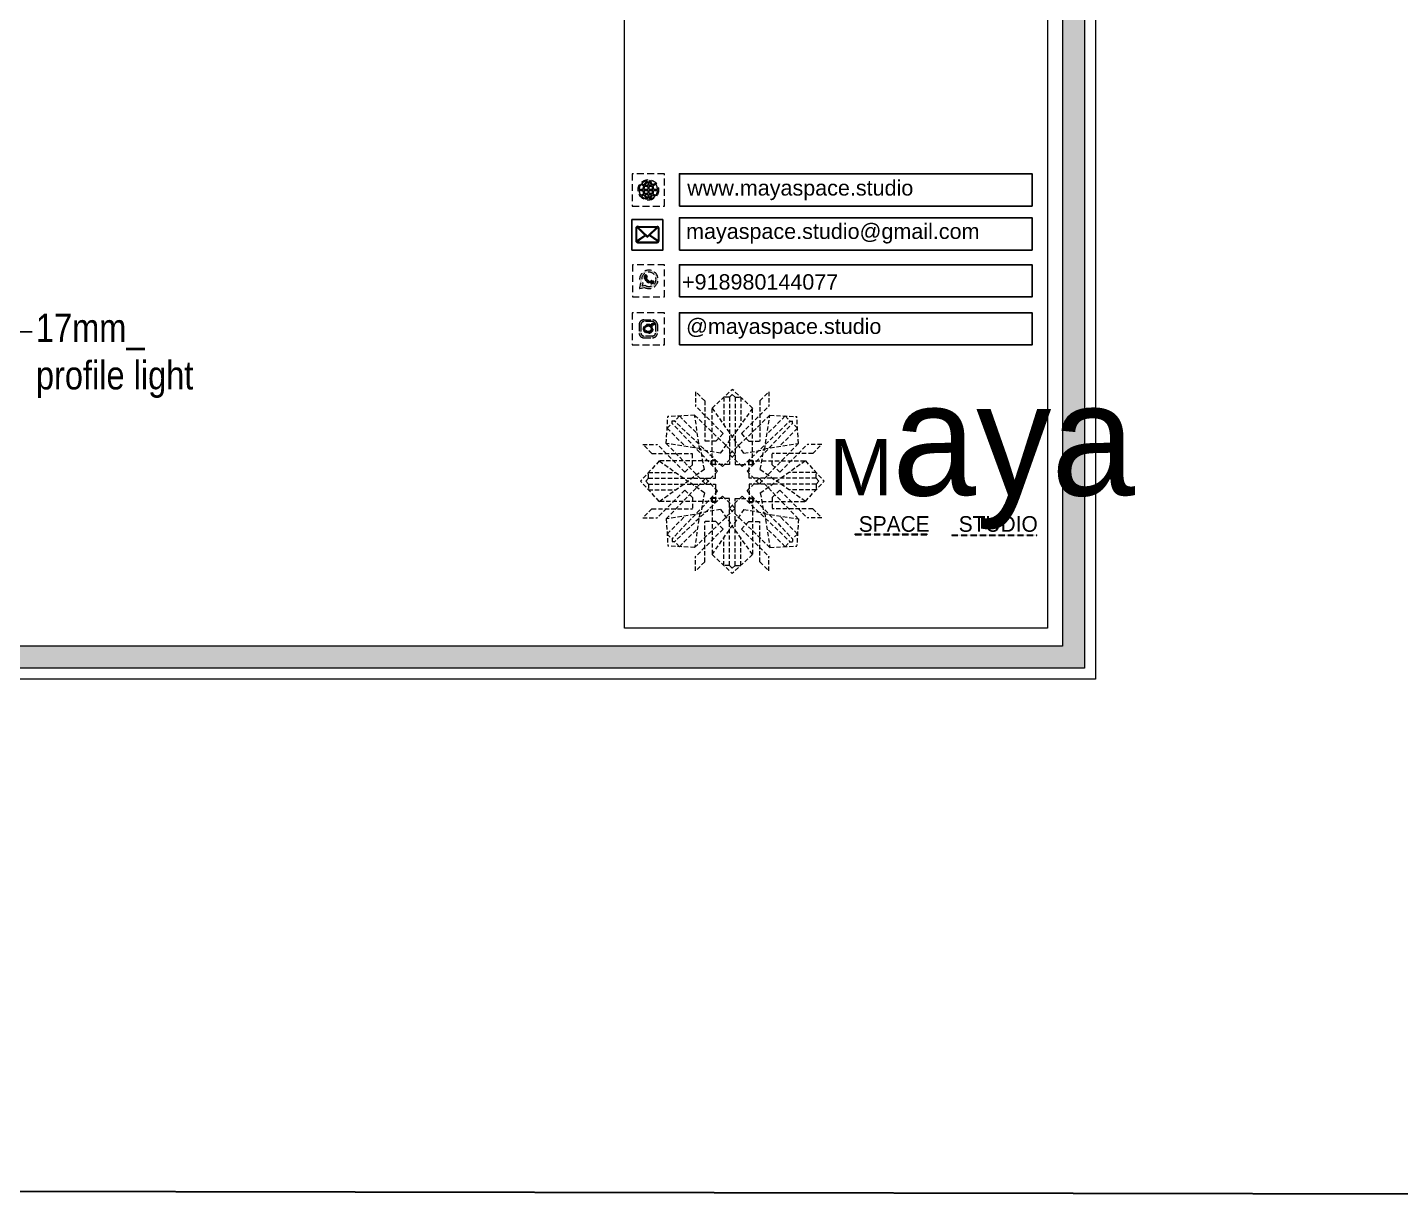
# Model space of a CAD drawing. Header units: millimetres. Extents: x 56222 to 3066687, y -650199 to -121287.
# Drawn here: x 132502.3 to 132647.2, y -184636.8 to -184512.7 of the extents above; entities that cross this region are included whole.
import ezdxf
from ezdxf import colors
from ezdxf.entities.mleader import LeaderData, LeaderLine
from ezdxf.math import Vec2, Vec3

# ---------------------------------------------------------------- set-up
doc = ezdxf.new("R2010")
doc.units = ezdxf.units.MM
doc.header["$MEASUREMENT"] = 0
doc.linetypes.add('DASHEDX2', pattern=[1.5, 1, -0.5])
for name, color, linetype, lineweight in [('Dimension', 10, 'DASHEDX2', 20), ('Text', 7, 'Continuous', 15), ('TILE', 14, 'Continuous', 9)]:
    doc.layers.add(name, color=color, linetype=linetype, lineweight=lineweight)
doc.styles.get("Standard").update_dxf_attribs({"font": 'arial.ttf', "height": 6})
doc.styles.add('style4', font='ARIALN.TTF')

# ---------------------------------------------------------------- blocks, each defined once
blk = doc.blocks.new('FSFSF')
at = {"color": 42, "lineweight": 5, "true_color": 0xe0ac11}
for p, q in [((28600.03, 143.51), (28600.03, 140.16)), ((28602.15, 141.41), (28600.03, 143.51)), ((28602.15, 141.41), (28602.15, 131.95)), ((28603.86, 139.69), (28608.58, 144.08)), ((28607.9, 142.22), (28606.58, 142.22)), ((28606.58, 142.22), (28606.58, 135.84)), ((28607.9, 142.22), (28608.58, 142.85)), ((28607.9, 142.22), (28607.9, 126.58)), ((28613.31, 139.69), (28608.58, 144.08)), ((28609.27, 142.22), (28608.59, 142.85)), ((28609.27, 142.22), (28609.27, 126.58)), ((28609.27, 142.22), (28610.59, 142.22)), ((28610.59, 142.22), (28610.59, 135.84)), ((28615.02, 141.41), (28617.14, 143.51)), ((28615.02, 141.41), (28615.02, 131.95)), ((28617.14, 143.51), (28617.14, 140.16)), ((28599.8, 138.06), (28593.54, 137.71)), ((28596.24, 137.86), (28595.12, 136.69)), ((28596.24, 137.86), (28600.47, 133.65)), ((28601.03, 130), (28599.8, 138.06)), ((28599.8, 138.05), (28608.58, 129.56)), ((28606.47, 133.76), (28600.03, 140.16)), ((28603.86, 126.58), (28603.86, 139.69)), ((28603.86, 139.69), (28608.58, 133.02)), ((28613.31, 139.69), (28608.59, 133.02)), ((28617.37, 138.05), (28608.59, 129.56)), ((28610.7, 133.76), (28617.14, 140.16)), ((28613.31, 126.58), (28613.31, 139.69)), ((28616.14, 130), (28617.37, 138.06)), ((28620.93, 137.86), (28616.7, 133.65)), ((28617.37, 138.06), (28623.63, 137.71)), ((28620.93, 137.86), (28622.05, 136.69)), ((28593.19, 131.45), (28593.54, 137.71)), ((28593.39, 135), (28594.56, 136.12)), ((28593.39, 135), (28597.6, 130.78)), ((28595.12, 136.69), (28594.53, 136.69)), ((28594.56, 136.12), (28594.56, 136.71)), ((28605.17, 124.98), (28594.56, 136.12)), ((28606.27, 126.08), (28595.12, 136.69)), ((28610.9, 126.08), (28622.05, 136.69)), ((28612.02, 124.98), (28622.62, 136.12)), ((28623.8, 135), (28619.59, 130.78)), ((28622.05, 136.69), (28622.64, 136.69)), ((28622.62, 136.12), (28622.62, 136.71)), ((28623.8, 135), (28622.62, 136.12)), ((28624, 131.45), (28623.65, 137.71)), ((28593.19, 131.45), (28601.69, 122.67)), ((28601.25, 130.22), (28593.19, 131.45)), ((28604.75, 131.95), (28602.15, 131.95)), ((28606.47, 133.76), (28604.75, 131.95)), ((28605.86, 129.18), (28608.58, 133.02)), ((28611.31, 129.18), (28608.59, 133.02)), ((28610.7, 133.76), (28612.42, 131.95)), ((28612.42, 131.95), (28615.02, 131.95)), ((28623.99, 131.45), (28615.5, 122.67)), ((28615.94, 130.22), (28624, 131.45)), ((28587.73, 131.22), (28591.08, 131.22)), ((28589.84, 129.1), (28587.73, 131.22)), ((28589.84, 129.1), (28599.29, 129.1)), ((28597.49, 124.78), (28591.08, 131.22)), ((28599.29, 126.5), (28599.29, 129.1)), ((28605.86, 129.18), (28601.03, 130)), ((28602.07, 125.39), (28601.25, 130.22)), ((28606.27, 126.08), (28608.58, 128.27)), ((28607.9, 128.92), (28608.58, 129.56)), ((28607.9, 128.92), (28608.58, 128.27)), ((28609.27, 128.92), (28608.59, 129.56)), ((28609.27, 128.92), (28608.59, 128.27)), ((28610.9, 126.08), (28608.59, 128.27)), ((28611.31, 129.18), (28616.14, 130)), ((28615.12, 125.39), (28615.94, 130.22)), ((28627.34, 129.1), (28617.89, 129.1)), ((28617.89, 126.5), (28617.89, 129.1)), ((28619.7, 124.78), (28626.1, 131.22)), ((28629.45, 131.22), (28626.1, 131.22)), ((28627.34, 129.1), (28629.45, 131.22)), ((28591.56, 127.39), (28587.17, 122.66)), ((28604.66, 127.39), (28591.56, 127.39)), ((28591.56, 127.39), (28598.23, 122.67)), ((28597.49, 124.78), (28599.29, 126.5)), ((28602.07, 125.39), (28598.23, 122.67)), ((28605.17, 124.98), (28602.97, 122.67)), ((28603.68, 126.54), (28603.68, 127.39)), ((28604.66, 126.54), (28603.68, 126.54)), ((28604.71, 127.57), (28603.86, 127.57)), ((28607.9, 126.58), (28603.86, 126.58)), ((28604.66, 123.35), (28604.66, 127.39)), ((28604.7, 126.58), (28604.71, 127.57)), ((28609.27, 126.58), (28613.31, 126.58)), ((28612.02, 124.98), (28614.21, 122.67)), ((28612.46, 126.58), (28612.46, 127.57)), ((28612.46, 127.57), (28613.31, 127.57)), ((28612.52, 123.35), (28612.52, 127.39)), ((28612.52, 127.39), (28625.63, 127.39)), ((28612.52, 126.54), (28613.51, 126.54)), ((28613.51, 126.54), (28613.51, 127.39)), ((28615.12, 125.39), (28618.96, 122.67)), ((28619.7, 124.78), (28617.89, 126.5)), ((28625.63, 127.39), (28618.96, 122.67)), ((28625.63, 127.39), (28630.02, 122.66)), ((28591.56, 117.94), (28587.17, 122.66)), ((28589.03, 123.35), (28588.4, 122.67)), ((28589.03, 121.98), (28588.4, 122.65)), ((28589.03, 123.35), (28589.03, 124.67)), ((28589.03, 124.67), (28595.4, 124.67)), ((28589.03, 123.35), (28604.66, 123.35)), ((28589.03, 121.98), (28604.66, 121.98)), ((28589.03, 121.98), (28589.03, 120.66)), ((28591.56, 117.94), (28598.23, 122.65)), ((28593.19, 113.88), (28601.69, 122.65)), ((28602.07, 119.94), (28598.23, 122.65)), ((28602.33, 123.35), (28601.69, 122.67)), ((28602.33, 121.98), (28601.69, 122.65)), ((28602.33, 123.35), (28602.97, 122.67)), ((28602.33, 121.98), (28602.97, 122.65)), ((28605.17, 120.35), (28602.97, 122.65)), ((28604.66, 121.98), (28604.66, 117.94)), ((28612.02, 120.35), (28614.21, 122.65)), ((28628.16, 123.35), (28612.52, 123.35)), ((28612.52, 121.98), (28612.52, 117.94)), ((28628.16, 121.98), (28612.52, 121.98)), ((28614.85, 123.35), (28614.21, 122.67)), ((28614.85, 121.98), (28614.21, 122.65)), ((28614.85, 123.35), (28615.5, 122.67)), ((28614.85, 121.98), (28615.5, 122.65)), ((28615.12, 119.94), (28618.96, 122.65)), ((28623.99, 113.88), (28615.5, 122.65)), ((28625.63, 117.94), (28618.96, 122.65)), ((28628.16, 124.67), (28621.78, 124.67)), ((28625.63, 117.94), (28630.02, 122.66)), ((28628.16, 123.35), (28628.16, 124.67)), ((28628.16, 123.35), (28628.78, 122.67)), ((28628.16, 121.98), (28628.78, 122.65)), ((28628.16, 121.98), (28628.16, 120.66)), ((28589.03, 120.66), (28595.4, 120.66)), ((28597.49, 120.54), (28591.08, 114.11)), ((28605.17, 120.35), (28594.56, 109.2)), ((28606.27, 119.15), (28595.12, 108.54)), ((28597.49, 120.54), (28599.29, 118.83)), ((28599.29, 118.83), (28599.29, 116.23)), ((28602.07, 119.94), (28601.25, 115.1)), ((28604.66, 118.78), (28603.68, 118.78)), ((28603.68, 118.78), (28603.68, 117.94)), ((28607.9, 118.65), (28603.86, 118.65)), ((28603.86, 118.65), (28603.86, 105.54)), ((28604.7, 118.65), (28604.71, 117.66)), ((28606.27, 119.15), (28608.58, 116.96)), ((28607.9, 103.01), (28607.9, 118.65)), ((28610.9, 119.15), (28608.59, 116.96)), ((28609.27, 118.65), (28613.31, 118.65)), ((28609.27, 103.01), (28609.27, 118.65)), ((28610.9, 119.15), (28622.05, 108.54)), ((28612.02, 120.35), (28622.62, 109.2)), ((28612.46, 118.65), (28612.46, 117.66)), ((28612.52, 118.78), (28613.51, 118.78)), ((28613.31, 118.65), (28613.31, 105.54)), ((28613.51, 118.78), (28613.51, 117.94)), ((28615.12, 119.94), (28615.94, 115.1)), ((28619.7, 120.54), (28617.89, 118.83)), ((28617.89, 118.83), (28617.89, 116.23)), ((28619.7, 120.54), (28626.1, 114.11)), ((28628.16, 120.66), (28621.78, 120.66)), ((28589.84, 116.23), (28587.73, 114.11)), ((28589.84, 116.23), (28599.29, 116.23)), ((28604.66, 117.94), (28591.56, 117.94)), ((28599.8, 107.17), (28608.58, 115.67)), ((28605.86, 116.05), (28601.03, 115.23)), ((28604.71, 117.66), (28603.86, 117.66)), ((28605.86, 116.05), (28608.58, 112.21)), ((28607.9, 116.31), (28608.58, 116.96)), ((28607.9, 116.31), (28608.58, 115.67)), ((28609.27, 116.31), (28608.59, 116.96)), ((28609.27, 116.31), (28608.59, 115.67)), ((28611.31, 116.05), (28608.59, 112.21)), ((28617.37, 107.17), (28608.59, 115.67)), ((28611.31, 116.05), (28616.14, 115.23)), ((28612.46, 117.66), (28613.31, 117.66)), ((28612.52, 117.94), (28625.63, 117.94)), ((28627.34, 116.23), (28617.89, 116.23)), ((28627.34, 116.23), (28629.45, 114.11)), ((28587.73, 114.11), (28591.08, 114.11)), ((28601.25, 115.1), (28593.19, 113.87)), ((28593.19, 113.87), (28593.54, 107.62)), ((28593.39, 110.32), (28597.6, 114.55)), ((28601.03, 115.23), (28599.8, 107.17)), ((28602.15, 103.82), (28602.15, 113.27)), ((28604.75, 113.27), (28602.15, 113.27)), ((28603.86, 105.54), (28608.58, 112.21)), ((28606.47, 111.47), (28604.75, 113.27)), ((28613.31, 105.54), (28608.59, 112.21)), ((28610.7, 111.47), (28612.42, 113.27)), ((28612.42, 113.27), (28615.02, 113.27)), ((28615.02, 103.82), (28615.02, 113.27)), ((28615.94, 115.1), (28624, 113.87)), ((28616.14, 115.23), (28617.37, 107.17)), ((28623.8, 110.32), (28619.59, 114.55)), ((28624, 113.87), (28623.65, 107.62)), ((28629.45, 114.11), (28626.1, 114.11)), ((28593.39, 110.32), (28594.56, 109.2)), ((28594.56, 109.2), (28594.56, 108.61)), ((28596.24, 107.37), (28600.47, 111.58)), ((28606.47, 111.47), (28600.03, 105.07)), ((28606.58, 103.01), (28606.58, 109.38)), ((28610.59, 103.01), (28610.59, 109.38)), ((28610.7, 111.47), (28617.14, 105.07)), ((28620.93, 107.37), (28616.7, 111.58)), ((28623.8, 110.32), (28622.62, 109.2)), ((28622.62, 109.2), (28622.62, 108.61)), ((28599.8, 107.17), (28593.54, 107.52)), ((28595.12, 108.54), (28594.53, 108.54)), ((28596.24, 107.37), (28595.12, 108.54)), ((28617.37, 107.17), (28623.63, 107.52)), ((28620.93, 107.37), (28622.05, 108.54)), ((28622.05, 108.54), (28622.64, 108.54)), ((28600.03, 101.71), (28600.03, 105.07)), ((28602.15, 103.82), (28600.03, 101.71)), ((28603.86, 105.54), (28608.58, 101.15)), ((28607.9, 103.01), (28606.58, 103.01)), ((28607.9, 103.01), (28608.58, 102.38)), ((28613.31, 105.54), (28608.58, 101.15)), ((28609.27, 103.01), (28608.59, 102.38)), ((28609.27, 103.01), (28610.59, 103.01)), ((28615.02, 103.82), (28617.14, 101.71)), ((28617.14, 101.71), (28617.14, 105.07))]:
    blk.add_line(p, q, dxfattribs=at)
blk = doc.blocks.new('hgwg')
at = {"layer": 'Dimension', "true_color": 0xd39e00}
h = blk.add_hatch(color=42, dxfattribs=at)
h.dxf.hatch_style = 1
h.paths.add_polyline_path([(27505.71, 45.05), (27494.27, 45.05), (27494.27, 44.9), (27505.71, 44.9)])
h = blk.add_hatch(color=42, dxfattribs=at)
h.dxf.hatch_style = 1
h.paths.add_polyline_path([(27523.3, 44.9), (27509.68, 44.9), (27509.68, 44.75), (27523.3, 44.75)])
at = {"layer": 'Dimension', "color": 42, "true_color": 0xd39e00}
for p, q in [((27494.27, 45.05), (27505.71, 45.05)), ((27494.27, 44.9), (27494.27, 45.05)), ((27494.27, 44.9), (27505.71, 44.9)), ((27505.71, 45.05), (27505.71, 44.9)), ((27509.68, 44.9), (27523.3, 44.9)), ((27509.68, 44.9), (27509.68, 44.75)), ((27509.68, 44.75), (27523.3, 44.75)), ((27523.3, 44.75), (27523.3, 44.9))]:
    blk.add_line(p, q, dxfattribs=at)
at = {"layer": 'Dimension', "color": 42, "true_color": 0xd39e00, "attachment_point": 1}
for s, width, insert, char_height in [('{\\fCinzel|b0|i0|c0|p2;\\H1.5x;M\\fAmsterdam One|b0|i0|c0|p2;\\H2x;aya}', 85.3277, (27490.17, 69.17), 6), ('{\\fCinzel|b0|i0|c0|p0;SPACE     STUDIO}', 66.129, (27494.83, 47.86), 2.5)]:
    blk.add_mtext_dynamic_manual_height_columns(s, width=width, gutter_width=30, heights=[0], dxfattribs=dict(at, insert=insert, char_height=char_height))
blk = doc.blocks.new('QEGW4TG')
at = {"layer": 'Dimension', "true_color": 0x000000}
h = blk.add_hatch(color=18, dxfattribs=at)
h.dxf.hatch_style = 1
h.paths.add_polyline_path([(2.69, 1.93, 0.170513), (2.95, 1.97, 0.190337), (3.11, 2.18, 0.316231), (3.07, 2.28), (2.79, 2.37, 0.273721), (2.69, 2.34, 0.040749), (2.63, 2.27, -0.441282), (2.53, 2.25, -0.11828), (2.06, 2.64, -0.441282), (2.07, 2.74, 0.040749), (2.13, 2.81, 0.290083), (2.14, 2.92), (2.01, 3.18, 0.316231), (1.91, 3.2, 0.190337), (1.73, 3, 0.170513), (1.72, 2.74, 0.252784)], flags=0)
h.paths.add_polyline_path([(1.19, 1.98), (1.03, 1.3, 0.550912), (1.11, 1.23), (1.75, 1.39, 6.344125)])
h.paths.add_polyline_path([(1.81, 1.7), (1.4, 1.6), (1.5, 2.03, -9.071339)], flags=16)
h.paths.add_polyline_path([(3.11, 2.16, -0.17811), (2.95, 1.97, -0.170513), (2.69, 1.93, -0.252784), (1.72, 2.74, -0.170513), (1.73, 3, -0.17811), (1.89, 3.19, -0.370089), (2.01, 3.18), (2.14, 2.92, -0.307185), (2.13, 2.8, -0.041087), (2.06, 2.73, 0.321676), (2.05, 2.65, 0.126524), (2.55, 2.24, 0.312216), (2.62, 2.26, -0.041087), (2.68, 2.34, -0.290673), (2.79, 2.37), (3.07, 2.28, -0.370089)], flags=0)
h = blk.add_hatch(color=18, dxfattribs=at)
h.dxf.hatch_style = 1
h.paths.add_polyline_path([(2.79, 2.37, 0.273721), (2.69, 2.34, 0.040749), (2.63, 2.27, -0.441282), (2.53, 2.25, -0.11828), (2.06, 2.64, -0.441282), (2.07, 2.74, 0.040749), (2.13, 2.81, 0.290083), (2.14, 2.92), (2.01, 3.18, 0.316231), (1.91, 3.2, 0.190337), (1.73, 3, 0.170513), (1.72, 2.74, 0.252784), (2.69, 1.93, 0.170513), (2.95, 1.97, 0.190337), (3.11, 2.18, 0.316231), (3.07, 2.28)])
for p, q in [((1.5, 2.03), (1.4, 1.6)), ((2.01, 3.18), (2.14, 2.92)), ((3.07, 2.28), (2.8, 2.36)), ((1.19, 1.98), (1.03, 1.3)), ((1.1, 1.23), (1.75, 1.39)), ((1.4, 1.6), (1.81, 1.7))]:
    blk.add_line(p, q)
blk.add_lwpolyline([(0, 0), (4.68, 0), (4.68, 4.68), (0, 4.68)], close=True)
for centre, radius, start, end in [((2.39, 2.56), 1.34, 241.4727, 205.6422), ((2.39, 2.56), 1.04, 235.9962, 210.8333), ((2.09, 2.87), 0.39, 159.7007, 198.4072), ((2.96, 3.23), 1.33, 201.4218, 258.1669), ((2.07, 2.87), 0.364, 118.9685, 159.3648), ((1.94, 3.12), 0.0896, 41.8985, 123.1344), ((2.11, 2.68), 0.066, 135.9932, 224.8892), ((1.67, 3.16), 0.586, 312.4617, 321.8728), ((3.12, 3.42), 1.31, 216.5455, 243.5279), ((2.05, 2.87), 0.104, 320.3924, 28.6971), ((2.57, 2.3), 0.066, 234.2482, 323.1441), ((3.11, 1.94), 0.586, 137.2645, 146.6756), ((2.76, 2.27), 0.104, 70.4402, 138.745), ((2.76, 2.29), 0.364, 299.7725, 340.1688), ((3.03, 2.2), 0.0896, 336.0029, 57.2388), ((1.09, 1.29), 0.0598, 164.8483, 282.1458), ((2.75, 2.31), 0.39, 260.7301, 299.4366)]:
    blk.add_arc(centre, radius, start, end)
blk = doc.blocks.new('ASGERG')
at = {"layer": 'Dimension', "true_color": 0x000000}
h = blk.add_hatch(color=18, dxfattribs=at)
h.dxf.hatch_style = 1
h.paths.add_polyline_path([(0.99, 1.7, 0.353872), (1.69, 1.03), (2.96, 1.03, 0.353872), (3.66, 1.7), (3.66, 2.99, 0.353872), (2.96, 3.67), (1.69, 3.67, 0.353872), (0.99, 2.99)])
h.paths.add_polyline_path([(1.27, 2.97, -0.353872), (1.72, 3.4), (2.94, 3.4, -0.353872), (3.38, 2.97), (3.38, 1.72, -0.353872), (2.94, 1.3), (1.72, 1.3, -0.353872), (1.27, 1.72)], flags=16)
h.paths.add_polyline_path([(3.02, 2.35, -1), (1.64, 2.35, -1)], flags=0)
h.paths.add_polyline_path([(2.74, 2.35, -1), (1.92, 2.35, -1)], flags=0)
h.paths.add_polyline_path([(2.86, 3.02, -1), (3.19, 3.02, -1)], flags=0)
h.paths.add_polyline_path([(1.64, 2.35, 1), (3.02, 2.35, 1)], flags=0)
h = blk.add_hatch(color=18, dxfattribs=at)
h.dxf.hatch_style = 1
h.paths.add_polyline_path([(1.64, 2.35, 1), (3.02, 2.35, 1)])
h.paths.add_polyline_path([(2.74, 2.35, -1), (1.92, 2.35, -1)], flags=16)
h = blk.add_hatch(color=18, dxfattribs=at)
h.dxf.hatch_style = 1
h.paths.add_polyline_path([(3.19, 3.02, 1), (2.86, 3.02, 1)])
for p, q in [((0.99, 2.99), (0.99, 1.7)), ((1.27, 2.97), (1.27, 1.72)), ((1.69, 3.67), (2.96, 3.67)), ((2.94, 3.4), (1.72, 3.4)), ((3.38, 2.97), (3.38, 1.72)), ((3.66, 2.99), (3.66, 1.7)), ((1.69, 1.03), (2.96, 1.03)), ((2.94, 1.3), (1.72, 1.3))]:
    blk.add_line(p, q)
blk.add_lwpolyline([(0, 0), (4.68, 0), (4.68, 4.68), (0, 4.68)], close=True)
for centre, radius in [((2.33, 2.35), 0.694), ((2.33, 2.35), 0.414), ((3.02, 3.02), 0.168)]:
    blk.add_circle(centre, radius)
for centre, radius, start, end in [((1.76, 2.89), 0.778, 94.8631, 172.8127), ((1.76, 2.91), 0.491, 94.8631, 172.8127), ((2.9, 2.91), 0.491, 7.1873, 85.1369), ((2.89, 2.89), 0.778, 7.1873, 85.1369), ((1.76, 1.8), 0.778, 187.1873, 265.1369), ((1.76, 1.78), 0.491, 187.1873, 265.1369), ((2.9, 1.78), 0.491, 274.8631, 352.8127), ((2.89, 1.8), 0.778, 274.8631, 352.8127)]:
    blk.add_arc(centre, radius, start, end)
blk = doc.blocks.new('DTGWEGEARG')
at = {"layer": 'Dimension', "true_color": 0x000000}
h = blk.add_hatch(color=18, dxfattribs=at)
h.dxf.hatch_style = 1
h.paths.add_polyline_path([(3.83, 2.34, 1), (0.85, 2.34, 1)])
h.paths.add_polyline_path([(2.51, 1.01, 0.105795), (2.96, 1.58, -0.055205), (3.3, 1.41, -0.169822)], flags=16)
h.paths.add_polyline_path([(2.41, 1.12), (2.41, 1.69, -0.058279), (2.81, 1.63, -0.103353)], flags=16)
h.paths.add_polyline_path([(2.26, 1.13, -0.101741), (1.87, 1.63, -0.057171), (2.26, 1.69)], flags=16)
h.paths.add_polyline_path([(2.17, 1.01, -0.169822), (1.38, 1.41, -0.055205), (1.72, 1.58, 0.105795)], flags=16)
h.paths.add_polyline_path([(3.02, 1.72, 0.081336), (3.13, 2.27), (3.68, 2.27, -0.152069), (3.4, 1.52, 0.05687)], flags=16)
h.paths.add_polyline_path([(2.87, 1.77, 0.061945), (2.41, 1.84), (2.41, 2.27), (2.98, 2.27, -0.081344)], flags=16)
h.paths.add_polyline_path([(2.26, 1.84, 0.060923), (1.8, 1.77, -0.081344), (1.7, 2.27), (2.26, 2.27)], flags=16)
h.paths.add_polyline_path([(1.66, 1.72, 0.05687), (1.28, 1.52, -0.152069), (1, 2.27), (1.55, 2.27, 0.081336)], flags=16)
h.paths.add_polyline_path([(2.41, 2.42), (2.41, 2.83, 0.061945), (2.87, 2.91, -0.080009), (2.98, 2.42)], flags=16)
h.paths.add_polyline_path([(3.13, 2.42, 0.080116), (3.02, 2.96, 0.05687), (3.4, 3.16, 0.028258), (3.3, 3.27, -0.055205), (2.96, 3.1, 0.105795), (2.51, 3.67, -0.36029), (3.68, 2.42)], flags=16)
h.paths.add_polyline_path([(2.26, 2.42), (1.7, 2.42, -0.080009), (1.8, 2.91, 0.060923), (2.26, 2.84)], flags=16)
h.paths.add_polyline_path([(1.55, 2.42), (1, 2.42, -0.150466), (1.28, 3.16, 0.05687), (1.66, 2.96, 0.080116)], flags=16)
h.paths.add_polyline_path([(2.41, 2.98), (2.41, 3.56, -0.103353), (2.81, 3.05, -0.058279)], flags=16)
h.paths.add_polyline_path([(2.26, 2.99, -0.057171), (1.87, 3.05, -0.101741), (2.26, 3.55)], flags=16)
h.paths.add_polyline_path([(1.72, 3.1, -0.055205), (1.38, 3.27, -0.169822), (2.17, 3.67, 0.105795)], flags=16)
blk.add_lwpolyline([(0, 0), (4.68, 0), (4.68, 4.68), (0, 4.68)], close=True)
at = {"layer": 'Dimension', "color": 18, "true_color": 0x000000}
for p, q in [((1, 2.42), (1.55, 2.42)), ((1, 2.27), (1.55, 2.27)), ((1.7, 2.42), (2.26, 2.42)), ((1.7, 2.27), (2.26, 2.27)), ((2.26, 3.55), (2.26, 2.99)), ((2.26, 2.84), (2.26, 2.42)), ((2.26, 2.27), (2.26, 1.84)), ((2.41, 3.56), (2.41, 2.98)), ((2.41, 2.83), (2.41, 2.42)), ((2.41, 2.42), (2.98, 2.42)), ((2.41, 2.27), (2.98, 2.27)), ((2.41, 2.27), (2.41, 1.84)), ((3.13, 2.42), (3.68, 2.42)), ((3.13, 2.27), (3.68, 2.27)), ((2.26, 1.69), (2.26, 1.13)), ((2.41, 1.69), (2.41, 1.12))]:
    blk.add_line(p, q, dxfattribs=at)
blk.add_circle((2.34, 2.34), 1.49, dxfattribs=at)
for centre, radius, start, end in [((2.34, 2.34), 1.34, 142.3819, 176.6093), ((2.34, 2.34), 1.34, 183.0315, 217.6181), ((2.34, 4.74), 1.9, 236.1399, 249.1595), ((2.34, 2.34), 1.34, 97.3549, 135.9073), ((2.34, 4.74), 1.75, 236.7417, 249.3811), ((3.28, 2.34), 1.73, 159.0567, 177.3789), ((3.28, 2.34), 1.73, 182.3435, 200.9433), ((3.28, 2.34), 1.58, 158.8325, 177.1302), ((3.28, 2.34), 1.58, 182.5658, 201.1675), ((3.28, 2.34), 1.73, 129.9301, 154.0867), ((2.34, 4.74), 1.9, 253.6799, 267.6253), ((3.28, 2.34), 1.58, 130.1073, 153.3446), ((2.34, 4.74), 1.75, 254.3336, 267.422), ((1.4, 2.34), 1.58, 26.6554, 50.2584), ((2.34, 4.74), 1.75, 272.3248, 285.6664), ((2.34, 4.74), 1.9, 272.1415, 286.3201), ((2.34, 2.34), 1.34, 3.3907, 82.6451), ((1.4, 2.34), 1.73, 25.9133, 50.0699), ((1.4, 2.34), 1.58, 2.8698, 21.1675), ((1.4, 2.34), 1.58, 338.8325, 357.4342), ((2.34, 4.74), 1.75, 290.6189, 303.2583), ((2.34, 4.74), 1.9, 290.8405, 303.8601), ((1.4, 2.34), 1.73, 2.6211, 20.9433), ((1.4, 2.34), 1.73, 339.0567, 357.6565), ((2.34, 2.34), 1.34, 322.3819, 356.9685), ((2.34, -0.06), 1.9, 110.8405, 123.8601), ((2.34, -0.06), 1.75, 110.6189, 123.2583), ((2.34, 2.34), 1.34, 224.0927, 262.6451), ((3.28, 2.34), 1.73, 205.9133, 230.0699), ((2.34, -0.06), 1.9, 92.3747, 106.3201), ((2.34, -0.06), 1.75, 92.578, 105.6664), ((3.28, 2.34), 1.58, 206.6554, 229.8927), ((2.34, -0.06), 1.9, 73.6799, 87.8585), ((2.34, -0.06), 1.75, 74.3336, 87.6752), ((1.4, 2.34), 1.58, 309.7416, 333.3446), ((1.4, 2.34), 1.73, 309.9301, 334.0867), ((2.34, 2.34), 1.34, 277.3549, 315.9073), ((2.34, -0.06), 1.75, 56.7417, 69.3811), ((2.34, -0.06), 1.9, 56.1399, 69.1595)]:
    blk.add_arc(centre, radius, start, end, dxfattribs=at)

msp = doc.modelspace()

# ---------------------------------------------------------------- hatches: boundary and pattern name
at = {"layer": 'Dimension', "linetype": 'Continuous', "true_color": 0xd39e00}
h = msp.add_hatch(color=42, dxfattribs=at)
h.paths.add_polyline_path([(132281.69, -184346.57), (132281.69, -184580.39), (132613.88, -184580.39), (132613.88, -184346.57)])
h.paths.add_polyline_path([(132284.02, -184348.9), (132611.55, -184348.9), (132611.55, -184578.06), (132284.02, -184578.06)], flags=16)
at = {"layer": 'Dimension', "true_color": 0x000000}
h = msp.add_hatch(color=18, dxfattribs=at)
h.dxf.hatch_style = 1
h.paths.add_polyline_path([(132568.73, -184535.47, 0.414214), (132568.97, -184535.22), (132568.97, -184533.98, 0.414214), (132568.73, -184533.74), (132566.76, -184533.74, 0.414214), (132566.51, -184533.98), (132566.51, -184535.22, 0.414214), (132566.76, -184535.47)])
h.paths.add_polyline_path([(132567.93, -184534.72), (132568.84, -184535.33, -0.198912), (132568.73, -184535.38), (132566.76, -184535.38, -0.198912), (132566.65, -184535.33), (132567.56, -184534.72), (132567.74, -184534.89)], flags=16)
h.paths.add_polyline_path([(132567.74, -184534.77), (132566.74, -184533.83, -0.028783), (132566.76, -184533.83), (132568.73, -184533.83, -0.028783), (132568.74, -184533.83)], flags=16)
h.paths.add_polyline_path([(132567.99, -184534.66), (132568.83, -184533.87, -0.202482), (132568.88, -184533.98), (132568.88, -184535.22, -0.043076), (132568.88, -184535.25)], flags=16)
h.paths.add_polyline_path([(132567.49, -184534.66), (132566.61, -184535.25, -0.043076), (132566.6, -184535.22), (132566.6, -184533.98, -0.202482), (132566.65, -184533.87)], flags=16)

# ---------------------------------------------------------------- linework, layer by layer
at = {"color": 18, "true_color": 0x000000}
for points in [[(132571.12, -184531.59), (132608.34, -184531.59), (132608.34, -184528.19), (132571.12, -184528.19)], [(132571.12, -184536.24), (132608.34, -184536.24), (132608.34, -184532.83), (132571.12, -184532.83)], [(132571.13, -184541.19), (132608.34, -184541.19), (132608.34, -184537.79), (132571.13, -184537.79)], [(132571.12, -184546.26), (132608.34, -184546.26), (132608.34, -184542.86), (132571.12, -184542.86)]]:
    msp.add_lwpolyline(points, close=True, dxfattribs=at)
msp.add_lwpolyline([(132566.12, -184536.26), (132569.36, -184536.26), (132569.36, -184533.03), (132566.12, -184533.03)], close=True)
at = {"layer": 'Dimension', "color": 18, "linetype": 'Continuous', "true_color": 0x000000}
for p, q in [((132566.51, -184533.98), (132566.51, -184535.22)), ((132566.6, -184533.98), (132566.6, -184535.22)), ((132566.61, -184535.25), (132567.49, -184534.66)), ((132566.65, -184533.87), (132567.49, -184534.66)), ((132566.65, -184535.33), (132567.56, -184534.72)), ((132566.74, -184533.83), (132567.74, -184534.77)), ((132566.76, -184533.74), (132568.73, -184533.74)), ((132566.76, -184533.83), (132568.73, -184533.83)), ((132567.56, -184534.72), (132567.74, -184534.89)), ((132567.74, -184534.77), (132568.74, -184533.83)), ((132567.74, -184534.89), (132567.93, -184534.72)), ((132568.84, -184535.33), (132567.93, -184534.72)), ((132567.99, -184534.66), (132568.83, -184533.87)), ((132568.88, -184535.25), (132567.99, -184534.66)), ((132568.88, -184533.98), (132568.88, -184535.22)), ((132568.97, -184533.98), (132568.97, -184535.22)), ((132566.76, -184535.38), (132568.73, -184535.38)), ((132566.76, -184535.47), (132568.73, -184535.47))]:
    msp.add_line(p, q, dxfattribs=at)
at = {"layer": 'Dimension', "color": 42, "linetype": 'Continuous', "true_color": 0xd39e00}
for points in [[(132280.53, -184345.4), (132615.05, -184345.4), (132615.05, -184581.55), (132280.53, -184581.55)], [(132281.69, -184346.57), (132613.88, -184346.57), (132613.88, -184580.39), (132281.69, -184580.39)], [(132284.02, -184348.9), (132611.55, -184348.9), (132611.55, -184578.06), (132284.02, -184578.06)]]:
    msp.add_lwpolyline(points, close=True, dxfattribs=at)
at = {"layer": 'Dimension', "color": 42, "linetype": 'ByBlock', "true_color": 0xd39e00}
msp.add_lwpolyline([(132565.34, -184576.14), (132565.34, -184350.82), (132609.97, -184350.82), (132609.97, -184576.14)], close=True, dxfattribs=at)
at = {"layer": 'Dimension', "color": 18, "true_color": 0x000000}
for centre, radius, start, end in [((132566.76, -184533.98), 0.248, 90, 180), ((132566.76, -184533.98), 0.155, 134.2135, 180), ((132566.76, -184533.98), 0.155, 90, 96.5948), ((132568.73, -184533.98), 0.248, 0, 90), ((132568.73, -184533.98), 0.155, 83.4052, 90), ((132568.73, -184533.98), 0.155, 0, 45.7865), ((132566.76, -184535.22), 0.248, 180, 270), ((132566.76, -184535.22), 0.155, 180, 189.8662), ((132566.76, -184535.22), 0.155, 225, 270), ((132568.73, -184535.22), 0.248, 270, 0), ((132568.73, -184535.22), 0.155, 270, 315), ((132568.73, -184535.22), 0.155, 350.1338, 0)]:
    msp.add_arc(centre, radius, start, end, dxfattribs=at)
at = {"layer": 'TILE', "color": 3, "lineweight": 30}
msp.add_lwpolyline([(130964.58, -183835.75), (133130.68, -183839.68), (133130.68, -184636.78), (130964.58, -184632.85)], close=True, dxfattribs=at)

# ---------------------------------------------------------------- block references
at = {"layer": 'Dimension', "color": 42, "true_color": 0xd39e00}
for name, p, xscale, yscale, zscale in [('DTGWEGEARG', (132566.14, -184531.59), 0.7272391160803008, 0.7272391160803008, 0.7272391160803008), ('QEGW4TG', (132566.16, -184541.19), 0.7272391160803008, 0.7272391160803008, 0.7272391160803008), ('ASGERG', (132566.14, -184546.26), 0.7272391160803008, 0.7272391160803008, 0.7272391160803008), ('FSFSF', (119633.13, -184616.13), 0.452436729147836, 0.452436729147836, 0.452436729147836), ('hgwg', (114436.33, -184595.93), 0.6602595796901876, 0.6602595796901876, 0.6602595796901876)]:
    msp.add_blockref(name, p, dxfattribs=dict(at, xscale=xscale, yscale=yscale, zscale=zscale))

# ---------------------------------------------------------------- texts
at = {"color": 18, "true_color": 0x000000, "char_height": 1.6261, "attachment_point": 1}
for s, width, gutter_width, insert in [('www.mayaspace.studio', 10.9199, 9.13, (132571.95, -184528.86)), ('mayaspace.studio@gmail.com', 6.8126, 5.7, (132571.83, -184533.44)), ('+918980144077', 26.5658, 5.7, (132571.4, -184538.79)), ('@mayaspace.studio', 6.8126, 5.7, (132571.83, -184543.47))]:
    msp.add_mtext_dynamic_manual_height_columns(s, width=width, gutter_width=gutter_width, heights=[0], dxfattribs=dict(at, insert=insert))

# ---------------------------------------------------------------- leaders
at = {"layer": 'Text', "color": 1, "lineweight": 0, "ltscale": 20}
ml = msp.add_multileader_mtext('Standard', dxfattribs=at)
ml.set_content('17mm_\\Pprofile light', color=1, style='style4')
ml.set_leader_properties()
ml.build(insert=Vec2(0, 0))
ml.multileader.update_dxf_attribs({"dogleg_length": 2.02, "arrow_head_size": 2})
ctx = ml.context
ctx.base_point, ctx.char_height, ctx.arrow_head_size, ctx.landing_gap_size, ctx.plane_origin = Vec3(132502.81, -184544.89), 3, 2, 0.4, Vec3(132506.52, -184544.89)
notes = []
notes.append((ctx, [(0, (1, 1, 0), (132500.78, -184544.89), (1, 0), 2.02, [(1, [(132489.09, -184544.89), (132415.71, -184544.89)], 0, [])])]))
ctx.mtext.insert = Vec3(132503.21, -184542.95)
for ctx, leaders in notes:
    for number, flags, end, landing, length, lines in leaders:
        leader = LeaderData()
        leader.index, (leader.has_last_leader_line, leader.has_dogleg_vector, leader.attachment_direction) = number, flags
        leader.last_leader_point, leader.dogleg_vector, leader.dogleg_length = Vec3(end), Vec3(landing), length
        for number, points, colour, breaks in lines:
            line = LeaderLine()
            line.index, line.vertices, line.color, line.breaks = number, Vec3.list(points), colors.encode_raw_color(colour), breaks
            leader.lines.append(line)
        ctx.leaders.append(leader)

doc.saveas('drawing.dxf')
